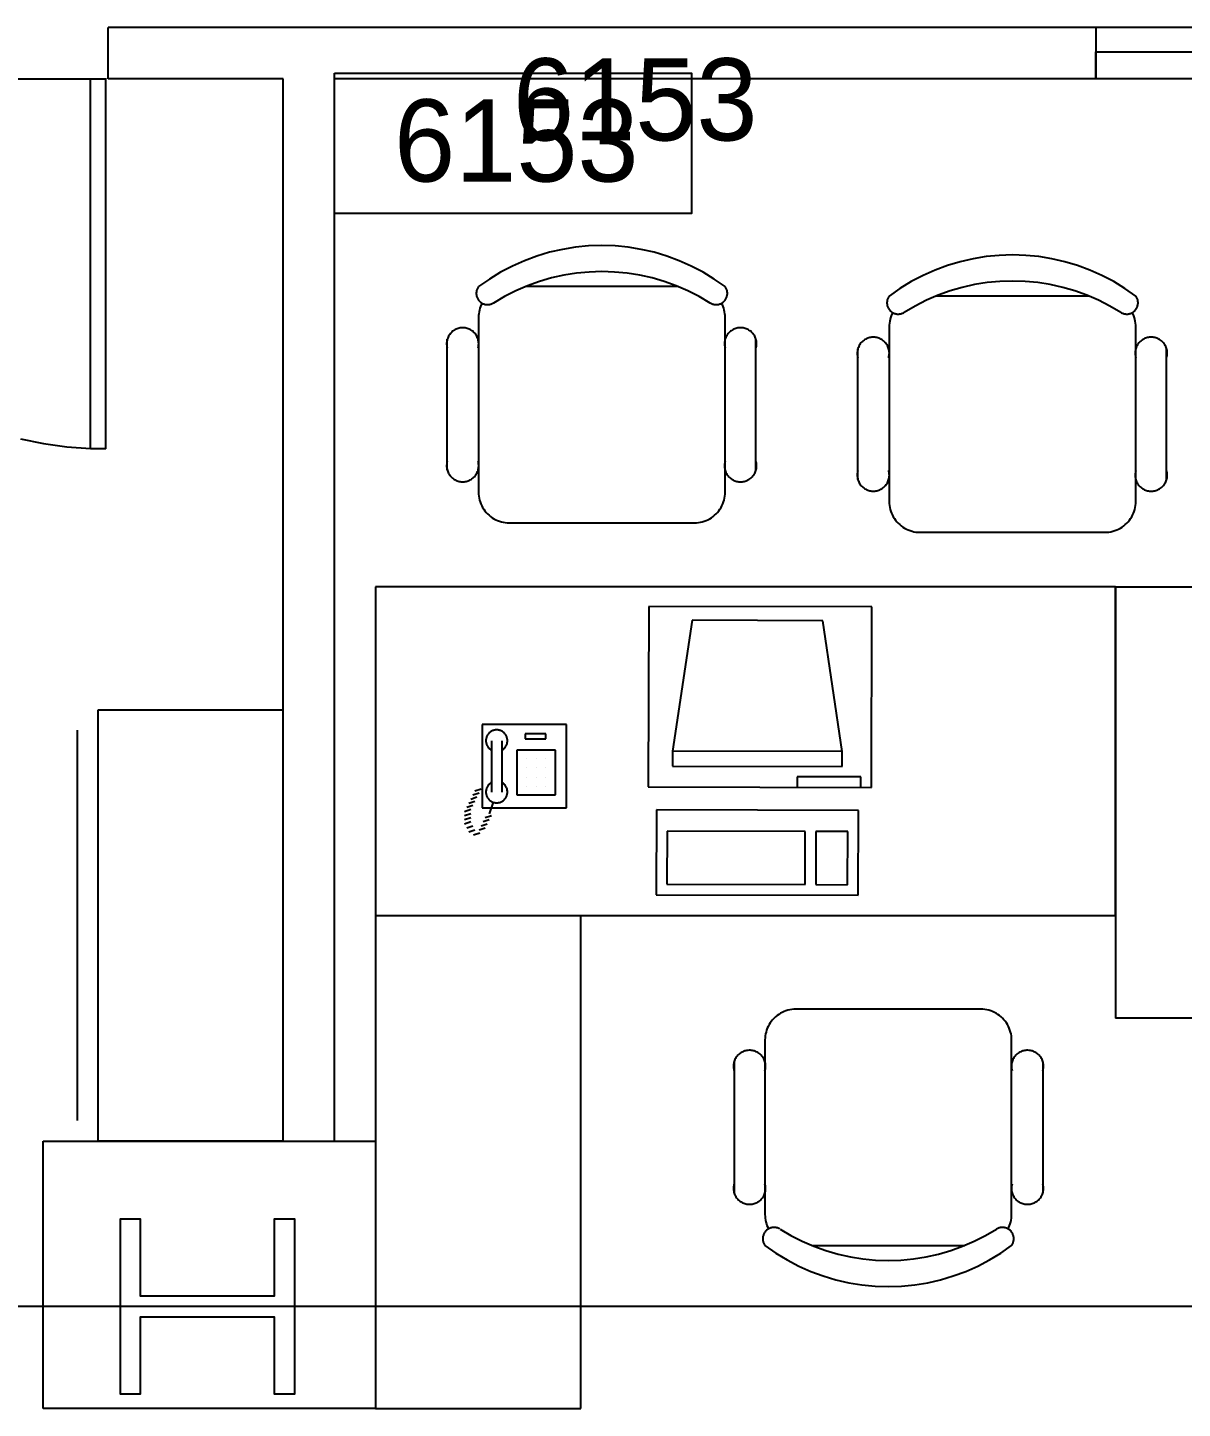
# Model space of a CAD drawing. Header units: millimetres. Extents: x 18694 to 89916, y 18694 to 89916.
# Drawn here: x 71327 to 74181, y 30838 to 34252 of the extents above; entities that cross this region are included whole.
import ezdxf

# ---------------------------------------------------------------- set-up
doc = ezdxf.new("R2010")
doc.units = ezdxf.units.MM
doc.layers.get('0').update_dxf_attribs({"linetype": 'CONTINUOUS'})
for name, color, linetype in [('E-B-FURR', 7, 'CONTINUOUS'), ('E-B-GLAZ', 7, 'CONTINUOUS'), ('E-C-HEAD', 7, 'CONTINUOUS'), ('E-S-COLM', 7, 'CONTINUOUS'), ('GRIDLN', 7, 'CONTINUOUS'), ('RMNUM', 7, 'CONTINUOUS')]:
    doc.layers.add(name, color=color, linetype=linetype)

msp = doc.modelspace()

# ---------------------------------------------------------------- linework, layer by layer
for p, q in [((71482.489394, 33210.555778), (71482.489394, 34124.955778)), ((71520.589394, 34124.955778), (71482.489394, 34124.955778)), ((71520.589394, 33210.555778), (71520.589394, 34124.955778)), ((72935.414494, 33611.863515), (72557.456665, 33611.863515)), ((73950.423397, 33588.585707), (73572.465568, 33588.585707)), ((72441.635579, 33535.663515), (72441.635579, 33103.863515)), ((73051.235579, 33103.863515), (73051.235579, 33535.663515)), ((73456.644482, 33512.385707), (73456.644482, 33080.585707)), ((74066.244482, 33080.585707), (74066.244482, 33512.385707)), ((72364.369142, 33157.838515), (72364.369142, 33481.688515)), ((73127.435579, 33157.838515), (73127.435579, 33481.688515)), ((73379.378045, 33134.560707), (73379.378045, 33458.410707)), ((74142.444482, 33134.560707), (74142.444482, 33458.410707)), ((71520.589394, 33210.555778), (71482.489394, 33210.555778)), ((72517.835579, 33027.663515), (72975.035579, 33027.663515)), ((73532.844482, 33004.385707), (73990.044482, 33004.385707)), ((72186.976262, 32869.812729), (72186.8, 30837.812737)), ((74015.776256, 32869.654093), (72186.976262, 32869.812729)), ((74015.705751, 32056.854096), (74015.776256, 32869.654093)), ((74015.776256, 32869.654093), (74472.976256, 32869.654093)), ((74015.776256, 32869.654093), (74015.776256, 31802.854093)), ((72862.538033, 32821.143313), (72861.295655, 32374.730272)), ((73413.989436, 32819.60861), (72862.538033, 32821.143313)), ((73412.747057, 32373.19557), (73413.989436, 32819.60861)), ((72969.636866, 32786.699523), (72921.369602, 32463.463429)), ((73292.592647, 32785.800729), (72969.636866, 32786.699523)), ((73340.467979, 32462.297068), (73292.592647, 32785.800729)), ((71501.603359, 32565.62141), (71958.803359, 32565.62141)), ((71501.603359, 31498.82141), (71501.603359, 32565.62141)), ((71958.803359, 31498.82141), (71958.803359, 32565.62141)), ((71450.803359, 31549.62141), (71450.803359, 32514.82141)), ((72658.924753, 32528.760538), (72450.510581, 32528.760538)), ((72450.510581, 32528.760538), (72450.510581, 32322.91708)), ((72658.924753, 32322.91708), (72658.924753, 32528.760538)), ((72473.827459, 32489.019665), (72473.827459, 32362.019665)), ((72499.227459, 32489.019665), (72499.227459, 32362.019665)), ((72608.184048, 32505.570803), (72556.590298, 32505.570803)), ((72556.590298, 32505.570803), (72556.590298, 32493.664553)), ((72556.590298, 32493.664553), (72608.184048, 32493.664553)), ((72608.184048, 32493.664553), (72608.184048, 32505.570803)), ((72631.996548, 32465.883303), (72536.746548, 32465.883303)), ((72536.746548, 32465.883303), (72536.746548, 32354.758303)), ((72560.559048, 32446.039553), (72560.559048, 32446.039553)), ((72584.371548, 32446.039553), (72584.371548, 32446.039553)), ((72608.184048, 32446.039553), (72608.184048, 32446.039553)), ((72631.996548, 32354.758303), (72631.996548, 32465.883303)), ((72921.369602, 32463.463429), (72921.266267, 32426.332864)), ((73340.467979, 32462.297068), (72921.369602, 32463.463429)), ((73340.364644, 32425.166503), (73340.467979, 32462.297068)), ((72560.559048, 32422.227053), (72560.559048, 32422.227053)), ((72584.371548, 32422.227053), (72584.371548, 32422.227053)), ((72608.184048, 32422.227053), (72608.184048, 32422.227053)), ((72921.266267, 32426.332864), (73340.364644, 32425.166503)), ((72560.559048, 32398.414553), (72560.559048, 32398.414553)), ((72560.559048, 32374.602053), (72560.559048, 32374.602053)), ((72584.371548, 32398.414553), (72584.371548, 32398.414553)), ((72584.371548, 32374.602053), (72584.371548, 32374.602053)), ((72608.184048, 32398.414553), (72608.184048, 32398.414553)), ((72608.184048, 32374.602053), (72608.184048, 32374.602053)), ((72861.295655, 32374.730272), (73412.747057, 32373.19557)), ((73229.003004, 32399.966728), (73228.929923, 32373.707137)), ((73386.560548, 32399.528241), (73229.003004, 32399.966728)), ((73386.487467, 32373.268651), (73386.560548, 32399.528241)), ((72432.800543, 32338.74657), (72417.560543, 32333.66657)), ((72437.880543, 32348.90657), (72422.640543, 32343.82657)), ((72442.960543, 32359.06657), (72427.720543, 32353.98657)), ((72448.040543, 32369.22657), (72432.800543, 32364.14657)), ((72477.525815, 32337.168685), (72468.360543, 32308.26657)), ((72536.746548, 32354.758303), (72631.996548, 32354.758303)), ((72422.640543, 32318.42657), (72407.400543, 32313.34657)), ((72422.640543, 32308.26657), (72407.400543, 32303.18657)), ((72427.720543, 32328.58657), (72412.480543, 32323.50657)), ((72450.510581, 32322.91708), (72658.924753, 32322.91708)), ((72473.440543, 32303.18657), (72458.200543, 32298.10657)), ((72881.653379, 32318.050935), (72881.06873, 32107.97421)), ((73380.5856, 32316.662395), (72881.653379, 32318.050935)), ((73380.000952, 32106.58567), (73380.5856, 32316.662395)), ((72422.640543, 32298.10657), (72407.400543, 32293.02657)), ((72422.640543, 32287.94657), (72407.400543, 32282.86657)), ((72427.720543, 32277.78657), (72412.480543, 32272.70657)), ((72458.200543, 32272.70657), (72442.960543, 32267.62657)), ((72463.280543, 32282.86657), (72448.040543, 32277.78657)), ((72468.360543, 32293.02657), (72453.120543, 32287.94657)), ((72432.800543, 32267.62657), (72417.560543, 32262.54657)), ((72444.754858, 32260.392523), (72429.514858, 32255.312523)), ((72907.766807, 32265.458673), (72907.401402, 32134.16072)), ((73249.141485, 32264.508619), (72907.766807, 32265.458673)), ((73248.77608, 32133.210666), (73249.141485, 32264.508619)), ((73275.401076, 32264.435538), (73275.03567, 32133.137585)), ((73354.179848, 32264.216295), (73275.401076, 32264.435538)), ((73353.814442, 32132.918342), (73354.179848, 32264.216295)), ((72907.401402, 32134.16072), (73248.77608, 32133.210666)), ((73275.03567, 32133.137585), (73353.814442, 32132.918342)), ((72881.06873, 32107.97421), (73380.000952, 32106.58567)), ((72186.905757, 32057.012732), (74015.705751, 32056.854096)), ((72694.799998, 30837.768671), (72694.905756, 32056.968667)), ((73683.069879, 31824.991975), (73225.869879, 31824.991975)), ((74472.976256, 31802.854093), (74015.776256, 31802.854093)), ((73149.669879, 31748.791975), (73149.669879, 31316.991975)), ((73759.269879, 31316.991975), (73759.269879, 31748.791975)), ((73073.469879, 31694.816975), (73073.469879, 31370.966975)), ((73836.536316, 31694.816975), (73836.536316, 31370.966975)), ((71958.803359, 31498.82141), (71501.603359, 31498.82141)), ((73265.490965, 31240.791975), (73643.448793, 31240.791975)), ((72186.8, 30837.812737), (72694.799998, 30837.768671))]:
    msp.add_line(p, q)
for points in [[(73051.235579, 33611.863515), (73024.470878, 33630.622747), (72996.555248, 33647.622029), (72967.604245, 33662.790992), (72937.737713, 33676.066845), (72907.079284, 33687.394631), (72875.75587, 33696.727459), (72843.897132, 33704.026697), (72811.634952, 33709.262128), (72779.102879, 33712.41208), (72746.435579, 33713.463515), (72713.768279, 33712.41208), (72681.236206, 33709.262128), (72648.974026, 33704.026697), (72617.115289, 33696.727459), (72585.791874, 33687.394631), (72555.133445, 33676.066845), (72525.266913, 33662.790992), (72496.31591, 33647.622029), (72468.40028, 33630.622747), (72441.635579, 33611.863515)], [(74066.244482, 33588.585707), (74039.479781, 33607.344939), (74011.564151, 33624.344221), (73982.613148, 33639.513184), (73952.746616, 33652.789036), (73922.088187, 33664.116822), (73890.764772, 33673.449651), (73858.906035, 33680.748888), (73826.643855, 33685.984319), (73794.111782, 33689.134272), (73761.444482, 33690.185707), (73728.777182, 33689.134272), (73696.245109, 33685.984319), (73663.982929, 33680.748888), (73632.124192, 33673.449651), (73600.800777, 33664.116822), (73570.142348, 33652.789036), (73540.275816, 33639.513184), (73511.324813, 33624.344221), (73483.409183, 33607.344939), (73456.644482, 33588.585707)], [(73013.916826, 33571.271745), (72986.928065, 33587.247418), (72958.988768, 33601.495614), (72930.209366, 33613.960018), (72900.703607, 33624.591366), (72870.588111, 33633.347637), (72839.981909, 33640.194222), (72809.005969, 33645.104062), (72777.782723, 33648.05775), (72746.435579, 33649.043611), (72715.088435, 33648.05775), (72683.865189, 33645.104062), (72652.889249, 33640.194222), (72622.283047, 33633.347637), (72592.167551, 33624.591366), (72562.661792, 33613.960018), (72533.88239, 33601.495614), (72505.943094, 33587.247418), (72478.954332, 33571.271745)], [(72441.635579, 33611.863515), (72440.610344, 33610.390839), (72439.682044, 33608.855215), (72438.854528, 33607.263015), (72438.13123, 33605.620845), (72437.515151, 33603.935517), (72437.008848, 33602.214023), (72436.61442, 33600.463507), (72436.333503, 33598.691229), (72436.167264, 33596.904542), (72436.116392, 33595.11086), (72436.181098, 33593.317624), (72436.361114, 33591.532274), (72436.655692, 33589.762215), (72437.063611, 33588.014793), (72437.583179, 33586.297256), (72438.212239, 33584.61673), (72438.948181, 33582.980188), (72439.787954, 33581.394419), (72440.728072, 33579.866001), (72441.764636, 33578.401276), (72442.893344, 33577.006321), (72444.109515, 33575.686923), (72445.408102, 33574.448555), (72446.783719, 33573.296356), (72448.230657, 33572.235106), (72449.742915, 33571.269207), (72451.314217, 33570.402667), (72452.938046, 33569.639081), (72454.607663, 33568.981616), (72456.316144, 33568.433001), (72458.056398, 33567.995512), (72459.821207, 33567.670963), (72461.603249, 33567.460701), (72463.39513, 33567.365598), (72465.189417, 33567.38605), (72466.978665, 33567.52197), (72468.755451, 33567.772795), (72470.512404, 33568.137485), (72472.242235, 33568.614527), (72473.937767, 33569.20194), (72475.591965, 33569.89729), (72477.197967, 33570.697689), (72478.749111, 33571.599819)], [(73014.122048, 33571.599819), (73015.673191, 33570.697689), (73017.279193, 33569.89729), (73018.933392, 33569.20194), (73020.628923, 33568.614527), (73022.358754, 33568.137485), (73024.115707, 33567.772795), (73025.892494, 33567.52197), (73027.681742, 33567.38605), (73029.476028, 33567.365598), (73031.26791, 33567.460701), (73033.049951, 33567.670963), (73034.81476, 33567.995512), (73036.555015, 33568.433001), (73038.263495, 33568.981616), (73039.933113, 33569.639081), (73041.556941, 33570.402667), (73043.128244, 33571.269207), (73044.640501, 33572.235106), (73046.087439, 33573.296356), (73047.463056, 33574.448555), (73048.761643, 33575.686923), (73049.977814, 33577.006321), (73051.106522, 33578.401276), (73052.143086, 33579.866001), (73053.083204, 33581.394419), (73053.922977, 33582.980188), (73054.65892, 33584.61673), (73055.28798, 33586.297256), (73055.807547, 33588.014793), (73056.215466, 33589.762215), (73056.510045, 33591.532274), (73056.69006, 33593.317624), (73056.754766, 33595.11086), (73056.703894, 33596.904542), (73056.537655, 33598.691229), (73056.256739, 33600.463507), (73055.862311, 33602.214023), (73055.356007, 33603.935517), (73054.739928, 33605.620845), (73054.016631, 33607.263015), (73053.189115, 33608.855215), (73052.260814, 33610.390839), (73051.235579, 33611.863515)], [(74028.925729, 33547.993937), (74001.936968, 33563.969609), (73973.997671, 33578.217805), (73945.218269, 33590.68221), (73915.71251, 33601.313557), (73885.597014, 33610.069828), (73854.990812, 33616.916414), (73824.014872, 33621.826254), (73792.791626, 33624.779941), (73761.444482, 33625.765803), (73730.097338, 33624.779941), (73698.874092, 33621.826254), (73667.898152, 33616.916414), (73637.29195, 33610.069828), (73607.176454, 33601.313557), (73577.670695, 33590.68221), (73548.891293, 33578.217805), (73520.951997, 33563.969609), (73493.963235, 33547.993937)], [(72450.297282, 33570.948334), (72448.297388, 33566.822463), (72446.54926, 33562.58378), (72445.059225, 33558.247632), (72443.83268, 33553.829717), (72442.874064, 33549.346031), (72442.186848, 33544.812807), (72441.773521, 33540.246457), (72441.635579, 33535.663515)], [(73051.235579, 33535.663515), (73051.097637, 33540.246457), (73050.68431, 33544.812807), (73049.997094, 33549.346031), (73049.038479, 33553.829717), (73047.811933, 33558.247632), (73046.321899, 33562.58378), (73044.57377, 33566.822463), (73042.573876, 33570.948334)], [(73456.644482, 33588.585707), (73455.619247, 33587.11303), (73454.690946, 33585.577406), (73453.863431, 33583.985207), (73453.140133, 33582.343036), (73452.524054, 33580.657708), (73452.017751, 33578.936215), (73451.623322, 33577.185698), (73451.342406, 33575.41342), (73451.176167, 33573.626734), (73451.125295, 33571.833052), (73451.190001, 33570.039816), (73451.370017, 33568.254465), (73451.664595, 33566.484407), (73452.072514, 33564.736984), (73452.592081, 33563.019448), (73453.221141, 33561.338922), (73453.957084, 33559.70238), (73454.796857, 33558.11661), (73455.736975, 33556.588192), (73456.773539, 33555.123468), (73457.902247, 33553.728512), (73459.118418, 33552.409114), (73460.417005, 33551.170747), (73461.792622, 33550.018548), (73463.23956, 33548.957297), (73464.751818, 33547.991399), (73466.32312, 33547.124859), (73467.946948, 33546.361272), (73469.616566, 33545.703808), (73471.325046, 33545.155193), (73473.065301, 33544.717704), (73474.83011, 33544.393155), (73476.612152, 33544.182893), (73478.404033, 33544.08779), (73480.19832, 33544.108241), (73481.987568, 33544.244161), (73483.764354, 33544.494987), (73485.521307, 33544.859677), (73487.251138, 33545.336718), (73488.94667, 33545.924132), (73490.600868, 33546.619481), (73492.20687, 33547.419881), (73493.758013, 33548.32201)], [(74029.130951, 33548.32201), (74030.682094, 33547.419881), (74032.288096, 33546.619481), (74033.942295, 33545.924132), (74035.637826, 33545.336718), (74037.367657, 33544.859677), (74039.12461, 33544.494987), (74040.901396, 33544.244161), (74042.690644, 33544.108241), (74044.484931, 33544.08779), (74046.276812, 33544.182893), (74048.058854, 33544.393155), (74049.823663, 33544.717704), (74051.563918, 33545.155193), (74053.272398, 33545.703808), (74054.942016, 33546.361272), (74056.565844, 33547.124859), (74058.137147, 33547.991399), (74059.649404, 33548.957297), (74061.096342, 33550.018548), (74062.471959, 33551.170747), (74063.770546, 33552.409114), (74064.986717, 33553.728512), (74066.115425, 33555.123468), (74067.151989, 33556.588192), (74068.092107, 33558.11661), (74068.93188, 33559.70238), (74069.667823, 33561.338922), (74070.296883, 33563.019448), (74070.81645, 33564.736984), (74071.224369, 33566.484407), (74071.518947, 33568.254465), (74071.698963, 33570.039816), (74071.763669, 33571.833052), (74071.712797, 33573.626734), (74071.546558, 33575.41342), (74071.265642, 33577.185698), (74070.871213, 33578.936215), (74070.36491, 33580.657708), (74069.748831, 33582.343036), (74069.025533, 33583.985207), (74068.198018, 33585.577406), (74067.269717, 33587.11303), (74066.244482, 33588.585707)], [(73465.306185, 33547.670525), (73463.306291, 33543.544655), (73461.558163, 33539.305972), (73460.068128, 33534.969823), (73458.841583, 33530.551908), (73457.882967, 33526.068222), (73457.195751, 33521.534998), (73456.782424, 33516.968649), (73456.644482, 33512.385707)], [(74066.244482, 33512.385707), (74066.10654, 33516.968649), (74065.693213, 33521.534998), (74065.005997, 33526.068222), (74064.047381, 33530.551908), (74062.820836, 33534.969823), (74061.330802, 33539.305972), (74059.582673, 33543.544655), (74057.582779, 33547.670525)], [(72440.569142, 33459.463515), (72441.21112, 33461.96458), (72441.689101, 33464.502098), (72442.001062, 33467.065327), (72442.145683, 33469.643417), (72442.122351, 33472.225454), (72441.931166, 33474.800509), (72441.572935, 33477.357682), (72441.049177, 33479.886148), (72440.362107, 33482.375203), (72439.514635, 33484.814312), (72438.510347, 33487.19315), (72437.353496, 33489.501647), (72436.048977, 33491.73003), (72434.602313, 33493.868867), (72433.019628, 33495.909105), (72431.307622, 33497.842107), (72429.47354, 33499.65969), (72427.525148, 33501.35416), (72425.470693, 33502.918345), (72423.318871, 33504.345624), (72421.078791, 33505.629954), (72418.759936, 33506.765899), (72416.372121, 33507.748651), (72413.925454, 33508.574049), (72411.430292, 33509.2386), (72408.897196, 33509.73949), (72406.336891, 33510.0746), (72403.760213, 33510.24251), (72401.178071, 33510.24251), (72398.601393, 33510.0746), (72396.041087, 33509.73949), (72393.507992, 33509.2386), (72391.01283, 33508.574049), (72388.566163, 33507.748651), (72386.178348, 33506.765899), (72383.859493, 33505.629954), (72381.619413, 33504.345624), (72379.467591, 33502.918345), (72377.413136, 33501.35416), (72375.464743, 33499.65969), (72373.630662, 33497.842107), (72371.918656, 33495.909105), (72370.335971, 33493.868867), (72368.889307, 33491.73003), (72367.584788, 33489.501647), (72366.427936, 33487.19315), (72365.423649, 33484.814312), (72364.576177, 33482.375203), (72363.889107, 33479.886148), (72363.365349, 33477.357682), (72363.007118, 33474.800509), (72362.815933, 33472.225454), (72362.792601, 33469.643417), (72362.937222, 33467.065327), (72363.249183, 33464.502098), (72363.727164, 33461.96458), (72364.369142, 33459.463515)], [(73127.435579, 33459.463515), (73128.077557, 33461.96458), (73128.555538, 33464.502098), (73128.867499, 33467.065327), (73129.01212, 33469.643417), (73128.988788, 33472.225454), (73128.797603, 33474.800509), (73128.439372, 33477.357682), (73127.915614, 33479.886148), (73127.228544, 33482.375203), (73126.381072, 33484.814312), (73125.376785, 33487.19315), (73124.219933, 33489.501647), (73122.915414, 33491.73003), (73121.46875, 33493.868867), (73119.886066, 33495.909105), (73118.174059, 33497.842107), (73116.339978, 33499.65969), (73114.391586, 33501.35416), (73112.33713, 33502.918345), (73110.185308, 33504.345624), (73107.945228, 33505.629954), (73105.626373, 33506.765899), (73103.238558, 33507.748651), (73100.791891, 33508.574049), (73098.296729, 33509.2386), (73095.763634, 33509.73949), (73093.203328, 33510.0746), (73090.626651, 33510.24251), (73088.044508, 33510.24251), (73085.46783, 33510.0746), (73082.907525, 33509.73949), (73080.37443, 33509.2386), (73077.879267, 33508.574049), (73075.4326, 33507.748651), (73073.044785, 33506.765899), (73070.72593, 33505.629954), (73068.48585, 33504.345624), (73066.334028, 33502.918345), (73064.279573, 33501.35416), (73062.331181, 33499.65969), (73060.497099, 33497.842107), (73058.785093, 33495.909105), (73057.202408, 33493.868867), (73055.755744, 33491.73003), (73054.451225, 33489.501647), (73053.294374, 33487.19315), (73052.290086, 33484.814312), (73051.442614, 33482.375203), (73050.755544, 33479.886148), (73050.231786, 33477.357682), (73049.873556, 33474.800509), (73049.68237, 33472.225454), (73049.659038, 33469.643417), (73049.803659, 33467.065327), (73050.11562, 33464.502098), (73050.593601, 33461.96458), (73051.235579, 33459.463515)], [(73455.578045, 33436.185707), (73456.220023, 33438.686772), (73456.698004, 33441.22429), (73457.009965, 33443.787518), (73457.154586, 33446.365608), (73457.131254, 33448.947646), (73456.940068, 33451.522701), (73456.581838, 33454.079874), (73456.05808, 33456.608339), (73455.37101, 33459.097395), (73454.523538, 33461.536504), (73453.51925, 33463.915342), (73452.362399, 33466.223838), (73451.05788, 33468.452221), (73449.611216, 33470.591059), (73448.028531, 33472.631297), (73446.316525, 33474.564298), (73444.482443, 33476.381881), (73442.534051, 33478.076352), (73440.479596, 33479.640537), (73438.327774, 33481.067815), (73436.087694, 33482.352146), (73433.768839, 33483.488091), (73431.381024, 33484.470843), (73428.934357, 33485.296241), (73426.439194, 33485.960792), (73423.906099, 33486.461682), (73421.345794, 33486.796791), (73418.769116, 33486.964701), (73416.186973, 33486.964701), (73413.610296, 33486.796791), (73411.04999, 33486.461682), (73408.516895, 33485.960792), (73406.021733, 33485.296241), (73403.575066, 33484.470843), (73401.187251, 33483.488091), (73398.868396, 33482.352146), (73396.628316, 33481.067815), (73394.476494, 33479.640537), (73392.422038, 33478.076352), (73390.473646, 33476.381881), (73388.639565, 33474.564298), (73386.927558, 33472.631297), (73385.344874, 33470.591059), (73383.89821, 33468.452221), (73382.593691, 33466.223838), (73381.436839, 33463.915342), (73380.432552, 33461.536504), (73379.58508, 33459.097395), (73378.89801, 33456.608339), (73378.374252, 33454.079874), (73378.016021, 33451.522701), (73377.824836, 33448.947646), (73377.801504, 33446.365608), (73377.946125, 33443.787518), (73378.258086, 33441.22429), (73378.736067, 33438.686772), (73379.378045, 33436.185707)], [(74142.444482, 33436.185707), (74143.08646, 33438.686772), (74143.564441, 33441.22429), (74143.876402, 33443.787518), (74144.021023, 33446.365608), (74143.997691, 33448.947646), (74143.806506, 33451.522701), (74143.448275, 33454.079874), (74142.924517, 33456.608339), (74142.237447, 33459.097395), (74141.389975, 33461.536504), (74140.385688, 33463.915342), (74139.228836, 33466.223838), (74137.924317, 33468.452221), (74136.477653, 33470.591059), (74134.894968, 33472.631297), (74133.182962, 33474.564298), (74131.348881, 33476.381881), (74129.400488, 33478.076352), (74127.346033, 33479.640537), (74125.194211, 33481.067815), (74122.954131, 33482.352146), (74120.635276, 33483.488091), (74118.247461, 33484.470843), (74115.800794, 33485.296241), (74113.305632, 33485.960792), (74110.772537, 33486.461682), (74108.212231, 33486.796791), (74105.635553, 33486.964701), (74103.053411, 33486.964701), (74100.476733, 33486.796791), (74097.916428, 33486.461682), (74095.383332, 33485.960792), (74092.88817, 33485.296241), (74090.441503, 33484.470843), (74088.053688, 33483.488091), (74085.734833, 33482.352146), (74083.494753, 33481.067815), (74081.342931, 33479.640537), (74079.288476, 33478.076352), (74077.340084, 33476.381881), (74075.506002, 33474.564298), (74073.793996, 33472.631297), (74072.211311, 33470.591059), (74070.764647, 33468.452221), (74069.460128, 33466.223838), (74068.303277, 33463.915342), (74067.298989, 33461.536504), (74066.451517, 33459.097395), (74065.764447, 33456.608339), (74065.240689, 33454.079874), (74064.882458, 33451.522701), (74064.691273, 33448.947646), (74064.667941, 33446.365608), (74064.812562, 33443.787518), (74065.124523, 33441.22429), (74065.602504, 33438.686772), (74066.244482, 33436.185707)], [(71309.646417, 33235.219626), (71366.7254, 33223.593903), (71424.428793, 33215.626081), (71482.522425, 33211.348496)], [(72364.369142, 33180.063515), (72363.727164, 33177.56245), (72363.249183, 33175.024933), (72362.937222, 33172.461704), (72362.792601, 33169.883614), (72362.815933, 33167.301577), (72363.007118, 33164.726521), (72363.365349, 33162.169349), (72363.889107, 33159.640883), (72364.576177, 33157.151827), (72365.423649, 33154.712718), (72366.427936, 33152.333881), (72367.584788, 33150.025384), (72368.889307, 33147.797001), (72370.335971, 33145.658163), (72371.918656, 33143.617926), (72373.630662, 33141.684924), (72375.464743, 33139.867341), (72377.413136, 33138.172871), (72379.467591, 33136.608685), (72381.619413, 33135.181407), (72383.859493, 33133.897077), (72386.178348, 33132.761132), (72388.566163, 33131.77838), (72391.01283, 33130.952981), (72393.507992, 33130.288431), (72396.041087, 33129.78754), (72398.601393, 33129.452431), (72401.178071, 33129.284521), (72403.760213, 33129.284521), (72406.336891, 33129.452431), (72408.897196, 33129.78754), (72411.430292, 33130.288431), (72413.925454, 33130.952981), (72416.372121, 33131.77838), (72418.759936, 33132.761132), (72421.078791, 33133.897077), (72423.318871, 33135.181407), (72425.470693, 33136.608685), (72427.525148, 33138.172871), (72429.47354, 33139.867341), (72431.307622, 33141.684924), (72433.019628, 33143.617926), (72434.602313, 33145.658163), (72436.048977, 33147.797001), (72437.353496, 33150.025384), (72438.510347, 33152.333881), (72439.514635, 33154.712718), (72440.362107, 33157.151827), (72441.049177, 33159.640883), (72441.572935, 33162.169349), (72441.931166, 33164.726521), (72442.122351, 33167.301577), (72442.145683, 33169.883614), (72442.001062, 33172.461704), (72441.689101, 33175.024933), (72441.21112, 33177.56245), (72440.569142, 33180.063515)], [(73051.235579, 33180.063515), (73050.593601, 33177.56245), (73050.11562, 33175.024933), (73049.803659, 33172.461704), (73049.659038, 33169.883614), (73049.68237, 33167.301577), (73049.873556, 33164.726521), (73050.231786, 33162.169349), (73050.755544, 33159.640883), (73051.442614, 33157.151827), (73052.290086, 33154.712718), (73053.294374, 33152.333881), (73054.451225, 33150.025384), (73055.755744, 33147.797001), (73057.202408, 33145.658163), (73058.785093, 33143.617926), (73060.497099, 33141.684924), (73062.331181, 33139.867341), (73064.279573, 33138.172871), (73066.334028, 33136.608685), (73068.48585, 33135.181407), (73070.72593, 33133.897077), (73073.044785, 33132.761132), (73075.4326, 33131.77838), (73077.879267, 33130.952981), (73080.37443, 33130.288431), (73082.907525, 33129.78754), (73085.46783, 33129.452431), (73088.044508, 33129.284521), (73090.626651, 33129.284521), (73093.203328, 33129.452431), (73095.763634, 33129.78754), (73098.296729, 33130.288431), (73100.791891, 33130.952981), (73103.238558, 33131.77838), (73105.626373, 33132.761132), (73107.945228, 33133.897077), (73110.185308, 33135.181407), (73112.33713, 33136.608685), (73114.391586, 33138.172871), (73116.339978, 33139.867341), (73118.174059, 33141.684924), (73119.886066, 33143.617926), (73121.46875, 33145.658163), (73122.915414, 33147.797001), (73124.219933, 33150.025384), (73125.376785, 33152.333881), (73126.381072, 33154.712718), (73127.228544, 33157.151827), (73127.915614, 33159.640883), (73128.439372, 33162.169349), (73128.797603, 33164.726521), (73128.988788, 33167.301577), (73129.01212, 33169.883614), (73128.867499, 33172.461704), (73128.555538, 33175.024933), (73128.077557, 33177.56245), (73127.435579, 33180.063515)], [(73379.378045, 33156.785707), (73378.736067, 33154.284642), (73378.258086, 33151.747124), (73377.946125, 33149.183895), (73377.801504, 33146.605806), (73377.824836, 33144.023768), (73378.016021, 33141.448713), (73378.374252, 33138.89154), (73378.89801, 33136.363074), (73379.58508, 33133.874019), (73380.432552, 33131.43491), (73381.436839, 33129.056072), (73382.593691, 33126.747576), (73383.89821, 33124.519192), (73385.344874, 33122.380355), (73386.927558, 33120.340117), (73388.639565, 33118.407115), (73390.473646, 33116.589533), (73392.422038, 33114.895062), (73394.476494, 33113.330877), (73396.628316, 33111.903598), (73398.868396, 33110.619268), (73401.187251, 33109.483323), (73403.575066, 33108.500571), (73406.021733, 33107.675173), (73408.516895, 33107.010622), (73411.04999, 33106.509732), (73413.610296, 33106.174622), (73416.186973, 33106.006712), (73418.769116, 33106.006712), (73421.345794, 33106.174622), (73423.906099, 33106.509732), (73426.439194, 33107.010622), (73428.934357, 33107.675173), (73431.381024, 33108.500571), (73433.768839, 33109.483323), (73436.087694, 33110.619268), (73438.327774, 33111.903598), (73440.479596, 33113.330877), (73442.534051, 33114.895062), (73444.482443, 33116.589533), (73446.316525, 33118.407115), (73448.028531, 33120.340117), (73449.611216, 33122.380355), (73451.05788, 33124.519192), (73452.362399, 33126.747576), (73453.51925, 33129.056072), (73454.523538, 33131.43491), (73455.37101, 33133.874019), (73456.05808, 33136.363074), (73456.581838, 33138.89154), (73456.940068, 33141.448713), (73457.131254, 33144.023768), (73457.154586, 33146.605806), (73457.009965, 33149.183895), (73456.698004, 33151.747124), (73456.220023, 33154.284642), (73455.578045, 33156.785707)], [(74066.244482, 33156.785707), (74065.602504, 33154.284642), (74065.124523, 33151.747124), (74064.812562, 33149.183895), (74064.667941, 33146.605806), (74064.691273, 33144.023768), (74064.882458, 33141.448713), (74065.240689, 33138.89154), (74065.764447, 33136.363074), (74066.451517, 33133.874019), (74067.298989, 33131.43491), (74068.303277, 33129.056072), (74069.460128, 33126.747576), (74070.764647, 33124.519192), (74072.211311, 33122.380355), (74073.793996, 33120.340117), (74075.506002, 33118.407115), (74077.340084, 33116.589533), (74079.288476, 33114.895062), (74081.342931, 33113.330877), (74083.494753, 33111.903598), (74085.734833, 33110.619268), (74088.053688, 33109.483323), (74090.441503, 33108.500571), (74092.88817, 33107.675173), (74095.383332, 33107.010622), (74097.916428, 33106.509732), (74100.476733, 33106.174622), (74103.053411, 33106.006712), (74105.635553, 33106.006712), (74108.212231, 33106.174622), (74110.772537, 33106.509732), (74113.305632, 33107.010622), (74115.800794, 33107.675173), (74118.247461, 33108.500571), (74120.635276, 33109.483323), (74122.954131, 33110.619268), (74125.194211, 33111.903598), (74127.346033, 33113.330877), (74129.400488, 33114.895062), (74131.348881, 33116.589533), (74133.182962, 33118.407115), (74134.894968, 33120.340117), (74136.477653, 33122.380355), (74137.924317, 33124.519192), (74139.228836, 33126.747576), (74140.385688, 33129.056072), (74141.389975, 33131.43491), (74142.237447, 33133.874019), (74142.924517, 33136.363074), (74143.448275, 33138.89154), (74143.806506, 33141.448713), (74143.997691, 33144.023768), (74144.021023, 33146.605806), (74143.876402, 33149.183895), (74143.564441, 33151.747124), (74143.08646, 33154.284642), (74142.444482, 33156.785707)], [(72441.635579, 33103.863515), (72441.798729, 33098.879797), (72442.287481, 33093.91742), (72443.099741, 33088.997633), (72444.232031, 33084.141504), (72445.679503, 33079.369828), (72447.435959, 33074.703038), (72449.493876, 33070.161117), (72451.844443, 33065.763515), (72454.477595, 33061.529064), (72457.382055, 33057.475894), (72460.545386, 33053.621364), (72463.954042, 33049.981979), (72467.593428, 33046.573322), (72471.447958, 33043.409991), (72475.501127, 33040.505531), (72479.735579, 33037.87238), (72484.133181, 33035.521812), (72488.675102, 33033.463895), (72493.341892, 33031.707439), (72498.113568, 33030.259967), (72502.969697, 33029.127677), (72507.889483, 33028.315417), (72512.851861, 33027.826665), (72517.835579, 33027.663515)], [(72975.035579, 33027.663515), (72980.019298, 33027.826665), (72984.981675, 33028.315417), (72989.901462, 33029.127677), (72994.75759, 33030.259967), (72999.529266, 33031.707439), (73004.196057, 33033.463895), (73008.737977, 33035.521812), (73013.135579, 33037.87238), (73017.370031, 33040.505531), (73021.4232, 33043.409991), (73025.27773, 33046.573322), (73028.917116, 33049.981979), (73032.325773, 33053.621364), (73035.489104, 33057.475894), (73038.393564, 33061.529064), (73041.026715, 33065.763515), (73043.377282, 33070.161117), (73045.4352, 33074.703038), (73047.191655, 33079.369828), (73048.639127, 33084.141504), (73049.771418, 33088.997633), (73050.583678, 33093.91742), (73051.072429, 33098.879797), (73051.235579, 33103.863515)], [(73456.644482, 33080.585707), (73456.807632, 33075.601988), (73457.296384, 33070.639611), (73458.108644, 33065.719824), (73459.240934, 33060.863696), (73460.688406, 33056.09202), (73462.444862, 33051.425229), (73464.502779, 33046.883309), (73466.853346, 33042.485707), (73469.486498, 33038.251255), (73472.390958, 33034.198086), (73475.554289, 33030.343556), (73478.962945, 33026.70417), (73482.602331, 33023.295514), (73486.456861, 33020.132182), (73490.51003, 33017.227722), (73494.744482, 33014.594571), (73499.142084, 33012.244004), (73503.684005, 33010.186087), (73508.350795, 33008.429631), (73513.122471, 33006.982159), (73517.9786, 33005.849869), (73522.898386, 33005.037608), (73527.860764, 33004.548857), (73532.844482, 33004.385707)], [(73990.044482, 33004.385707), (73995.028201, 33004.548857), (73999.990578, 33005.037608), (74004.910365, 33005.849869), (74009.766493, 33006.982159), (74014.538169, 33008.429631), (74019.20496, 33010.186087), (74023.74688, 33012.244004), (74028.144482, 33014.594571), (74032.378934, 33017.227722), (74036.432103, 33020.132182), (74040.286633, 33023.295514), (74043.926019, 33026.70417), (74047.334675, 33030.343556), (74050.498007, 33034.198086), (74053.402467, 33038.251255), (74056.035618, 33042.485707), (74058.386185, 33046.883309), (74060.444102, 33051.425229), (74062.200558, 33056.09202), (74063.64803, 33060.863696), (74064.78032, 33065.719824), (74065.59258, 33070.639611), (74066.081332, 33075.601988), (74066.244482, 33080.585707)], [(72499.227459, 32465.620863), (72500.727065, 32466.499338), (72502.16616, 32467.473785), (72503.538611, 32468.540049), (72504.838567, 32469.693588), (72506.060491, 32470.929486), (72507.199175, 32472.242475), (72508.249765, 32473.62696), (72509.207785, 32475.077042), (72510.069153, 32476.586541), (72510.830197, 32478.149023), (72511.487675, 32479.757831), (72512.038784, 32481.406109), (72512.481176, 32483.086831), (72512.812965, 32484.792837), (72513.032739, 32486.516856), (72513.13956, 32488.25154), (72513.132972, 32489.989498), (72513.013005, 32491.723322), (72512.780169, 32493.445625), (72512.435457, 32495.149067), (72511.980337, 32496.826388), (72511.416749, 32498.47044), (72510.747095, 32500.074218), (72509.974229, 32501.630887), (72509.101443, 32503.133813), (72508.132458, 32504.576591), (72507.071403, 32505.953072), (72505.922799, 32507.257392), (72504.691542, 32508.483991), (72503.382878, 32509.627643), (72502.002385, 32510.683473), (72500.555945, 32511.646983), (72499.049722, 32512.514066), (72497.490135, 32513.281026), (72495.88383, 32513.944597), (72494.237654, 32514.50195), (72492.55862, 32514.950709), (72490.853884, 32515.288962), (72489.130711, 32515.515269), (72487.396444, 32515.628663), (72485.658474, 32515.628663), (72483.924207, 32515.515269), (72482.201034, 32515.288962), (72480.496298, 32514.950709), (72478.817264, 32514.50195), (72477.171087, 32513.944597), (72475.564782, 32513.281026), (72474.005195, 32512.514066), (72472.498972, 32511.646983), (72471.052532, 32510.683473), (72469.672039, 32509.627643), (72468.363375, 32508.483991), (72467.132118, 32507.257392), (72465.983514, 32505.953072), (72464.922459, 32504.576591), (72463.953474, 32503.133813), (72463.080689, 32501.630887), (72462.307822, 32500.074218), (72461.638168, 32498.47044), (72461.07458, 32496.826388), (72460.61946, 32495.149067), (72460.274748, 32493.445625), (72460.041912, 32491.723322), (72459.921945, 32489.989498), (72459.915357, 32488.25154), (72460.022178, 32486.516856), (72460.241952, 32484.792837), (72460.573741, 32483.086831), (72461.016133, 32481.406109), (72461.567243, 32479.757831), (72462.22472, 32478.149023), (72462.985764, 32476.586541), (72463.847132, 32475.077042), (72464.805152, 32473.62696), (72465.855743, 32472.242475), (72466.994426, 32470.929486), (72468.21635, 32469.693588), (72469.516307, 32468.540049), (72470.888757, 32467.473785), (72472.327852, 32466.499338), (72473.827459, 32465.620863)], [(72473.827459, 32385.418467), (72472.327852, 32384.539991), (72470.888757, 32383.565545), (72469.516307, 32382.49928), (72468.21635, 32381.345741), (72466.994426, 32380.109844), (72465.855743, 32378.796855), (72464.805152, 32377.412369), (72463.847132, 32375.962288), (72462.985764, 32374.452789), (72462.22472, 32372.890306), (72461.567243, 32371.281498), (72461.016133, 32369.633221), (72460.573741, 32367.952498), (72460.241952, 32366.246492), (72460.022178, 32364.522474), (72459.915357, 32362.78779), (72459.921945, 32361.049832), (72460.041912, 32359.316007), (72460.274748, 32357.593704), (72460.61946, 32355.890263), (72461.07458, 32354.212942), (72461.638168, 32352.568889), (72462.307822, 32350.965111), (72463.080689, 32349.408443), (72463.953474, 32347.905517), (72464.922459, 32346.462739), (72465.983514, 32345.086257), (72467.132118, 32343.781937), (72468.363375, 32342.555338), (72469.672039, 32341.411687), (72471.052532, 32340.355856), (72472.498972, 32339.392347), (72474.005195, 32338.525264), (72475.564782, 32337.758303), (72477.171087, 32337.094732), (72478.817264, 32336.53738), (72480.496298, 32336.088621), (72482.201034, 32335.750367), (72483.924207, 32335.524061), (72485.658474, 32335.410666), (72487.396444, 32335.410666), (72489.130711, 32335.524061), (72490.853884, 32335.750367), (72492.55862, 32336.088621), (72494.237654, 32336.53738), (72495.88383, 32337.094732), (72497.490135, 32337.758303), (72499.049722, 32338.525264), (72500.555945, 32339.392347), (72502.002385, 32340.355856), (72503.382878, 32341.411687), (72504.691542, 32342.555338), (72505.922799, 32343.781937), (72507.071403, 32345.086257), (72508.132458, 32346.462739), (72509.101443, 32347.905517), (72509.974229, 32349.408443), (72510.747095, 32350.965111), (72511.416749, 32352.568889), (72511.980337, 32354.212942), (72512.435457, 32355.890263), (72512.780169, 32357.593704), (72513.013005, 32359.316007), (72513.132972, 32361.049832), (72513.13956, 32362.78779), (72513.032739, 32364.522474), (72512.812965, 32366.246492), (72512.481176, 32367.952498), (72512.038784, 32369.633221), (72511.487675, 32371.281498), (72510.830197, 32372.890306), (72510.069153, 32374.452789), (72509.207785, 32375.962288), (72508.249765, 32377.412369), (72507.199175, 32378.796855), (72506.060491, 32380.109844), (72504.838567, 32381.345741), (72503.538611, 32382.49928), (72502.16616, 32383.565545), (72500.727065, 32384.539991), (72499.227459, 32385.418467)], [(73225.869879, 31824.991975), (73220.886161, 31824.828825), (73215.923783, 31824.340073), (73211.003996, 31823.527813), (73206.147868, 31822.395523), (73201.376192, 31820.948051), (73196.709401, 31819.191595), (73192.167481, 31817.133678), (73187.769879, 31814.783111), (73183.535427, 31812.149959), (73179.482258, 31809.245499), (73175.627728, 31806.082168), (73171.988342, 31802.673512), (73168.579686, 31799.034126), (73165.416354, 31795.179596), (73162.511894, 31791.126427), (73159.878743, 31786.891975), (73157.528176, 31782.494373), (73155.470259, 31777.952452), (73153.713803, 31773.285662), (73152.266331, 31768.513986), (73151.134041, 31763.657857), (73150.321781, 31758.738071), (73149.833029, 31753.775693), (73149.669879, 31748.791975)], [(73759.269879, 31748.791975), (73759.106729, 31753.775693), (73758.617977, 31758.738071), (73757.805717, 31763.657857), (73756.673427, 31768.513986), (73755.225955, 31773.285662), (73753.469499, 31777.952452), (73751.411582, 31782.494373), (73749.061015, 31786.891975), (73746.427863, 31791.126427), (73743.523403, 31795.179596), (73740.360072, 31799.034126), (73736.951416, 31802.673512), (73733.31203, 31806.082168), (73729.4575, 31809.245499), (73725.404331, 31812.149959), (73721.169879, 31814.783111), (73716.772277, 31817.133678), (73712.230356, 31819.191595), (73707.563566, 31820.948051), (73702.79189, 31822.395523), (73697.935761, 31823.527813), (73693.015975, 31824.340073), (73688.053597, 31824.828825), (73683.069879, 31824.991975)], [(73149.669879, 31672.591975), (73150.311857, 31675.09304), (73150.789838, 31677.630558), (73151.101799, 31680.193786), (73151.24642, 31682.771876), (73151.223088, 31685.353914), (73151.031903, 31687.928969), (73150.673672, 31690.486142), (73150.149914, 31693.014607), (73149.462844, 31695.503663), (73148.615372, 31697.942772), (73147.611084, 31700.32161), (73146.454233, 31702.630106), (73145.149714, 31704.858489), (73143.70305, 31706.997327), (73142.120365, 31709.037565), (73140.408359, 31710.970566), (73138.574277, 31712.788149), (73136.625885, 31714.48262), (73134.57143, 31716.046805), (73132.419608, 31717.474083), (73130.179528, 31718.758414), (73127.860673, 31719.894359), (73125.472858, 31720.877111), (73123.026191, 31721.702509), (73120.531029, 31722.36706), (73117.997933, 31722.86795), (73115.437628, 31723.203059), (73112.86095, 31723.370969), (73110.278808, 31723.370969), (73107.70213, 31723.203059), (73105.141824, 31722.86795), (73102.608729, 31722.36706), (73100.113567, 31721.702509), (73097.6669, 31720.877111), (73095.279085, 31719.894359), (73092.96023, 31718.758414), (73090.72015, 31717.474083), (73088.568328, 31716.046805), (73086.513873, 31714.48262), (73084.56548, 31712.788149), (73082.731399, 31710.970566), (73081.019393, 31709.037565), (73079.436708, 31706.997327), (73077.990044, 31704.858489), (73076.685525, 31702.630106), (73075.528673, 31700.32161), (73074.524386, 31697.942772), (73073.676914, 31695.503663), (73072.989844, 31693.014607), (73072.466086, 31690.486142), (73072.107855, 31687.928969), (73071.91667, 31685.353914), (73071.893338, 31682.771876), (73072.037959, 31680.193786), (73072.34992, 31677.630558), (73072.827901, 31675.09304), (73073.469879, 31672.591975)], [(73836.536316, 31672.591975), (73837.178294, 31675.09304), (73837.656275, 31677.630558), (73837.968236, 31680.193786), (73838.112857, 31682.771876), (73838.089525, 31685.353914), (73837.89834, 31687.928969), (73837.540109, 31690.486142), (73837.016351, 31693.014607), (73836.329281, 31695.503663), (73835.481809, 31697.942772), (73834.477522, 31700.32161), (73833.32067, 31702.630106), (73832.016151, 31704.858489), (73830.569487, 31706.997327), (73828.986803, 31709.037565), (73827.274796, 31710.970566), (73825.440715, 31712.788149), (73823.492323, 31714.48262), (73821.437867, 31716.046805), (73819.286045, 31717.474083), (73817.045965, 31718.758414), (73814.72711, 31719.894359), (73812.339295, 31720.877111), (73809.892628, 31721.702509), (73807.397466, 31722.36706), (73804.864371, 31722.86795), (73802.304065, 31723.203059), (73799.727388, 31723.370969), (73797.145245, 31723.370969), (73794.568567, 31723.203059), (73792.008262, 31722.86795), (73789.475167, 31722.36706), (73786.980004, 31721.702509), (73784.533337, 31720.877111), (73782.145522, 31719.894359), (73779.826667, 31718.758414), (73777.586587, 31717.474083), (73775.434765, 31716.046805), (73773.38031, 31714.48262), (73771.431918, 31712.788149), (73769.597836, 31710.970566), (73767.88583, 31709.037565), (73766.303145, 31706.997327), (73764.856481, 31704.858489), (73763.551962, 31702.630106), (73762.395111, 31700.32161), (73761.390823, 31697.942772), (73760.543351, 31695.503663), (73759.856281, 31693.014607), (73759.332523, 31690.486142), (73758.974293, 31687.928969), (73758.783107, 31685.353914), (73758.759775, 31682.771876), (73758.904396, 31680.193786), (73759.216357, 31677.630558), (73759.694338, 31675.09304), (73760.336316, 31672.591975)], [(73073.469879, 31393.191975), (73072.827901, 31390.69091), (73072.34992, 31388.153392), (73072.037959, 31385.590163), (73071.893338, 31383.012074), (73071.91667, 31380.430036), (73072.107855, 31377.854981), (73072.466086, 31375.297808), (73072.989844, 31372.769342), (73073.676914, 31370.280287), (73074.524386, 31367.841178), (73075.528673, 31365.46234), (73076.685525, 31363.153844), (73077.990044, 31360.92546), (73079.436708, 31358.786623), (73081.019393, 31356.746385), (73082.731399, 31354.813383), (73084.56548, 31352.9958), (73086.513873, 31351.30133), (73088.568328, 31349.737145), (73090.72015, 31348.309866), (73092.96023, 31347.025536), (73095.279085, 31345.889591), (73097.6669, 31344.906839), (73100.113567, 31344.081441), (73102.608729, 31343.41689), (73105.141824, 31342.916), (73107.70213, 31342.58089), (73110.278808, 31342.41298), (73112.86095, 31342.41298), (73115.437628, 31342.58089), (73117.997933, 31342.916), (73120.531029, 31343.41689), (73123.026191, 31344.081441), (73125.472858, 31344.906839), (73127.860673, 31345.889591), (73130.179528, 31347.025536), (73132.419608, 31348.309866), (73134.57143, 31349.737145), (73136.625885, 31351.30133), (73138.574277, 31352.9958), (73140.408359, 31354.813383), (73142.120365, 31356.746385), (73143.70305, 31358.786623), (73145.149714, 31360.92546), (73146.454233, 31363.153844), (73147.611084, 31365.46234), (73148.615372, 31367.841178), (73149.462844, 31370.280287), (73150.149914, 31372.769342), (73150.673672, 31375.297808), (73151.031903, 31377.854981), (73151.223088, 31380.430036), (73151.24642, 31383.012074), (73151.101799, 31385.590163), (73150.789838, 31388.153392), (73150.311857, 31390.69091), (73149.669879, 31393.191975)], [(73760.336316, 31393.191975), (73759.694338, 31390.69091), (73759.216357, 31388.153392), (73758.904396, 31385.590163), (73758.759775, 31383.012074), (73758.783107, 31380.430036), (73758.974293, 31377.854981), (73759.332523, 31375.297808), (73759.856281, 31372.769342), (73760.543351, 31370.280287), (73761.390823, 31367.841178), (73762.395111, 31365.46234), (73763.551962, 31363.153844), (73764.856481, 31360.92546), (73766.303145, 31358.786623), (73767.88583, 31356.746385), (73769.597836, 31354.813383), (73771.431918, 31352.9958), (73773.38031, 31351.30133), (73775.434765, 31349.737145), (73777.586587, 31348.309866), (73779.826667, 31347.025536), (73782.145522, 31345.889591), (73784.533337, 31344.906839), (73786.980004, 31344.081441), (73789.475167, 31343.41689), (73792.008262, 31342.916), (73794.568567, 31342.58089), (73797.145245, 31342.41298), (73799.727388, 31342.41298), (73802.304065, 31342.58089), (73804.864371, 31342.916), (73807.397466, 31343.41689), (73809.892628, 31344.081441), (73812.339295, 31344.906839), (73814.72711, 31345.889591), (73817.045965, 31347.025536), (73819.286045, 31348.309866), (73821.437867, 31349.737145), (73823.492323, 31351.30133), (73825.440715, 31352.9958), (73827.274796, 31354.813383), (73828.986803, 31356.746385), (73830.569487, 31358.786623), (73832.016151, 31360.92546), (73833.32067, 31363.153844), (73834.477522, 31365.46234), (73835.481809, 31367.841178), (73836.329281, 31370.280287), (73837.016351, 31372.769342), (73837.540109, 31375.297808), (73837.89834, 31377.854981), (73838.089525, 31380.430036), (73838.112857, 31383.012074), (73837.968236, 31385.590163), (73837.656275, 31388.153392), (73837.178294, 31390.69091), (73836.536316, 31393.191975)], [(73149.669879, 31316.991975), (73149.807821, 31312.409033), (73150.221148, 31307.842684), (73150.908364, 31303.309459), (73151.86698, 31298.825773), (73153.093525, 31294.407858), (73154.583559, 31290.07171), (73156.331688, 31285.833027), (73158.331582, 31281.707156)], [(73750.608176, 31281.707156), (73752.60807, 31285.833027), (73754.356198, 31290.07171), (73755.846233, 31294.407858), (73757.072778, 31298.825773), (73758.031394, 31303.309459), (73758.71861, 31307.842684), (73759.131937, 31312.409033), (73759.269879, 31316.991975)], [(73186.78341, 31281.055671), (73185.232267, 31281.957801), (73183.626265, 31282.758201), (73181.972066, 31283.45355), (73180.276535, 31284.040964), (73178.546704, 31284.518005), (73176.789751, 31284.882695), (73175.012965, 31285.13352), (73173.223717, 31285.269441), (73171.42943, 31285.289892), (73169.637549, 31285.194789), (73167.855507, 31284.984527), (73166.090698, 31284.659978), (73164.350443, 31284.222489), (73162.641963, 31283.673874), (73160.972345, 31283.016409), (73159.348517, 31282.252823), (73157.777214, 31281.386283), (73156.264957, 31280.420384), (73154.818019, 31279.359134), (73153.442402, 31278.206935), (73152.143815, 31276.968568), (73150.927644, 31275.649169), (73149.798936, 31274.254214), (73148.762372, 31272.789489), (73147.822254, 31271.261072), (73146.982481, 31269.675302), (73146.246538, 31268.03876), (73145.617478, 31266.358234), (73145.097911, 31264.640697), (73144.689992, 31262.893275), (73144.395414, 31261.123217), (73144.215398, 31259.337866), (73144.150692, 31257.54463), (73144.201564, 31255.750948), (73144.367803, 31253.964262), (73144.648719, 31252.191984), (73145.043148, 31250.441467), (73145.549451, 31248.719973), (73146.16553, 31247.034646), (73146.888828, 31245.392475), (73147.716343, 31243.800275), (73148.644644, 31242.264652), (73149.669879, 31240.791975)], [(73186.988632, 31281.383745), (73213.977393, 31265.408072), (73241.91669, 31251.159876), (73270.696092, 31238.695472), (73300.201851, 31228.064125), (73330.317347, 31219.307854), (73360.923549, 31212.461268), (73391.899489, 31207.551428), (73423.122735, 31204.59774), (73454.469879, 31203.611879), (73485.817023, 31204.59774), (73517.040269, 31207.551428), (73548.016209, 31212.461268), (73578.622411, 31219.307854), (73608.737907, 31228.064125), (73638.243666, 31238.695472), (73667.023068, 31251.159876), (73694.962365, 31265.408072), (73721.951126, 31281.383745)], [(73759.269879, 31240.791975), (73760.295114, 31242.264652), (73761.223415, 31243.800275), (73762.05093, 31245.392475), (73762.774228, 31247.034646), (73763.390307, 31248.719973), (73763.89661, 31250.441467), (73764.291039, 31252.191984), (73764.571955, 31253.964262), (73764.738194, 31255.750948), (73764.789066, 31257.54463), (73764.72436, 31259.337866), (73764.544344, 31261.123217), (73764.249766, 31262.893275), (73763.841847, 31264.640697), (73763.32228, 31266.358234), (73762.69322, 31268.03876), (73761.957277, 31269.675302), (73761.117504, 31271.261072), (73760.177386, 31272.789489), (73759.140822, 31274.254214), (73758.012114, 31275.649169), (73756.795943, 31276.968568), (73755.497356, 31278.206935), (73754.121739, 31279.359134), (73752.674801, 31280.420384), (73751.162543, 31281.386283), (73749.591241, 31282.252823), (73747.967413, 31283.016409), (73746.297795, 31283.673874), (73744.589315, 31284.222489), (73742.84906, 31284.659978), (73741.084251, 31284.984527), (73739.302209, 31285.194789), (73737.510328, 31285.289892), (73735.716041, 31285.269441), (73733.926793, 31285.13352), (73732.150007, 31284.882695), (73730.393054, 31284.518005), (73728.663223, 31284.040964), (73726.967691, 31283.45355), (73725.313493, 31282.758201), (73723.707491, 31281.957801), (73722.156348, 31281.055671)], [(73149.669879, 31240.791975), (73176.43458, 31222.032743), (73204.35021, 31205.033461), (73233.301213, 31189.864498), (73263.167745, 31176.588646), (73293.826174, 31165.260859), (73325.149589, 31155.928031), (73357.008326, 31148.628794), (73389.270506, 31143.393363), (73421.802579, 31140.24341), (73454.469879, 31139.191975), (73487.137179, 31140.24341), (73519.669252, 31143.393363), (73551.931432, 31148.628794), (73583.790169, 31155.928031), (73615.113584, 31165.260859), (73645.772013, 31176.588646), (73675.638545, 31189.864498), (73704.589548, 31205.033461), (73732.505178, 31222.032743), (73759.269879, 31240.791975)]]:
    msp.add_lwpolyline(points)
at = {"layer": 'E-B-FURR', "color": 6}
for p, q in [((75263.17246, 34252.423265), (71526.4, 34252.423265)), ((71526.4, 34125.423265), (71526.4, 34252.423265)), ((71958.803352, 34125.423265), (71526.4, 34125.423265)), ((71958.803352, 31498.821407), (71958.803352, 34125.423265)), ((72085.803352, 31498.821407), (72085.803352, 34125.423265)), ((75263.17246, 34125.423265), (72085.803352, 34125.423265)), ((71365.189553, 30837.812746), (71365.189553, 31498.821407))]:
    msp.add_line(p, q, dxfattribs=at)
for points in [[(72186.8, 31498.821407), (72186.8, 30837.812746), (71365.189553, 30837.812746)], [(71365.189553, 31498.821407), (72186.8, 31498.821407)]]:
    msp.add_lwpolyline(points, dxfattribs=at)
at = {"layer": 'E-B-GLAZ', "color": 8}
msp.add_lwpolyline([(73967.77246, 34252.423265), (73967.77246, 34125.423265), (73967.77246, 34192.444899), (75186.97246, 34192.444899), (75186.97246, 34252.423265), (75186.97246, 34125.423265)], dxfattribs=at)
at = {"layer": 'E-C-HEAD', "color": 5}
msp.add_line((70607.780831, 34125.528142), (71522.180831, 34125.528142), dxfattribs=at)
at = {"layer": 'E-S-COLM', "color": 8}
msp.add_lwpolyline([(71936.689553, 30873.7), (71987.489553, 30873.7), (71987.489553, 31305.5), (71936.689553, 31305.5), (71936.689553, 31115), (71606.489553, 31115), (71606.489553, 31305.5), (71555.689553, 31305.5), (71555.689553, 30873.7), (71606.489553, 30873.7), (71606.489553, 31064.2), (71936.689553, 31064.2), (71936.689553, 30873.7), (71936.689553, 30873.7)], close=True, dxfattribs=at)
at = {"layer": 'GRIDLN', "color": 9}
msp.add_line((88696.8, 31089.6), (18694.4, 31089.6), dxfattribs=at)
msp.add_line((88696.8, 31089.6), (18694.4, 31089.6), dxfattribs=at)
at = {"layer": 'RMNUM', "color": 30}
msp.add_lwpolyline([(72085.803377, 34140.001976), (72967.732347, 34140.001976), (72967.732347, 33793.102289), (72085.803377, 33793.102289), (72085.803377, 34140.001976)], dxfattribs=at)

# ---------------------------------------------------------------- texts
for p in [(72526.767849, 33973.362609), (72232.853564, 33871.762609)]:
    msp.add_text('6153', height=203.2, dxfattribs=at).set_placement(p)

doc.saveas('drawing.dxf')
